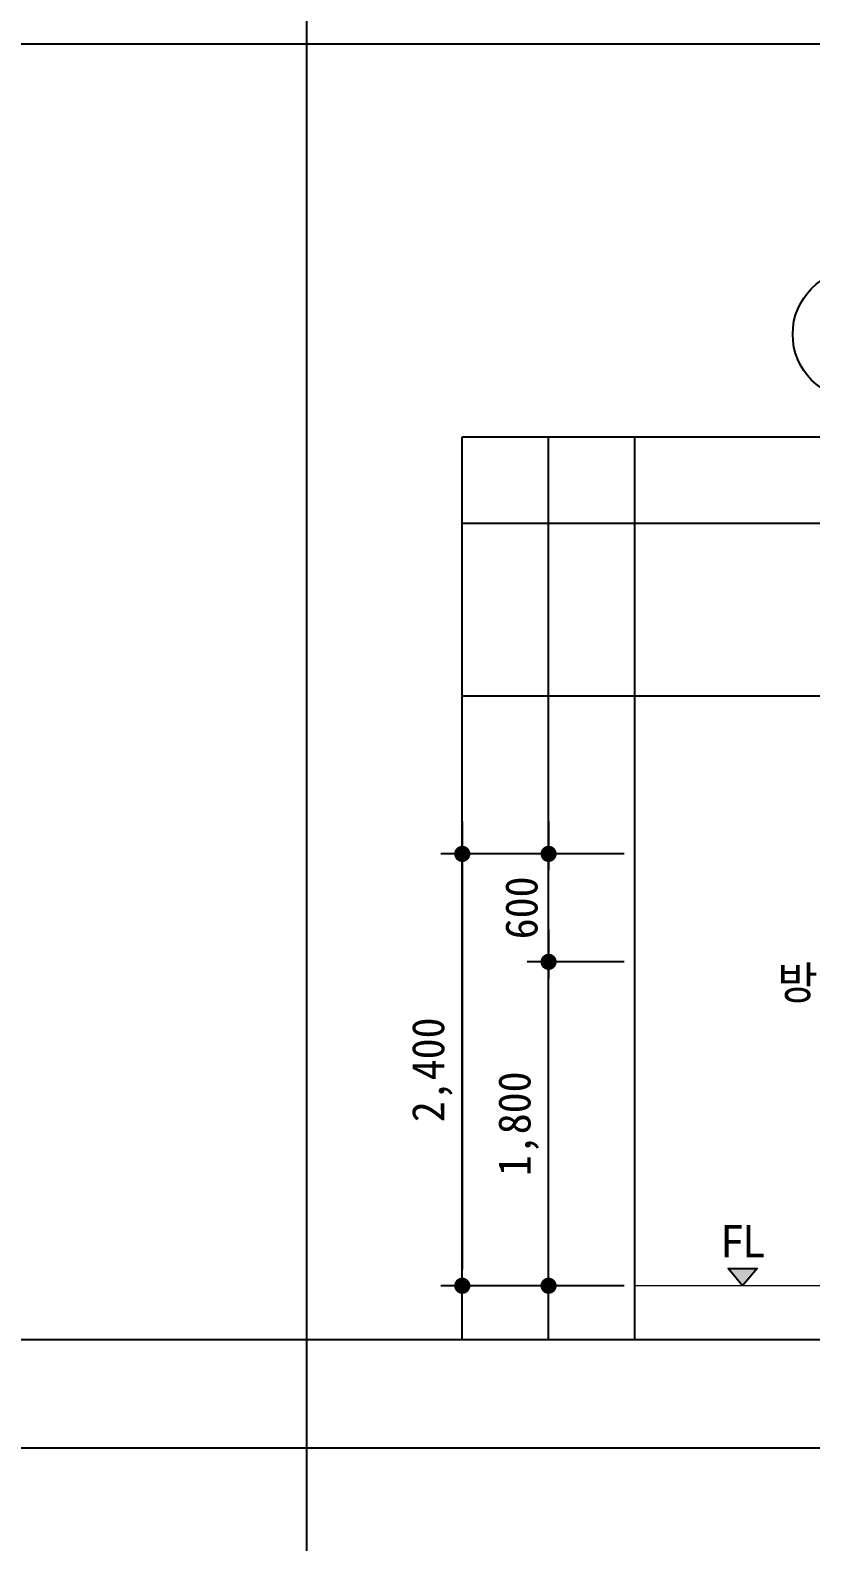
# Model space of a CAD drawing. Header units: millimetres. Extents: x -423835 to -174325, y -1379898 to -1311126.
# Drawn here: x -291749 to -287407, y -1371655 to -1363255 of the extents above; entities that cross this region are included whole.
import ezdxf
from ezdxf.enums import TextEntityAlignment as Align

# ---------------------------------------------------------------- set-up
doc = ezdxf.new("R2010")
doc.units = ezdxf.units.MM
doc.header["$LTSCALE"] = 100
doc.header["$MEASUREMENT"] = 0
doc.header["$PDSIZE"] = -10
doc.layers.get('0').update_dxf_attribs({"linetype": 'CONTINUOUS'})
doc.layers.get('Defpoints').update_dxf_attribs({"color": 153, "linetype": 'CONTINUOUS'})
for name, color, linetype, lineweight in [('A-AXIS-BUBL', 7, 'CONTINUOUS', 25), ('A-MKXS-TEXT1', 3, 'CONTINUOUS', 25), ('A-XXXX-FIN2', 6, 'CONTINUOUS', 20), ('A-XXXX-SYMB', 7, 'CONTINUOUS', 25)]:
    doc.layers.add(name, color=color, linetype=linetype, lineweight=lineweight)
doc.layers.add('A-DIMS', color=7, linetype='CONTINUOUS')
doc.layers.add('AA-TEX-3', color=3, linetype='CONTINUOUS')
doc.styles.add('HY울릉도L', font='')
doc.styles.add('돋움체', font='')
doc.styles.add('맑은고딕', font='malgun.ttf')
doc.styles.get('HY울릉도L').set_extended_font_data('HYwulM')
doc.styles.get('돋움체').set_extended_font_data('DotumChe')
doc.dimstyles.new('CDIM', dxfattribs={"dimtxt": 3, "dimasz": 1.5, "dimexe": 2, "dimexo": 1, "dimgap": 1, "dimtad": 1, "dimdec": 0, "dimrnd": 0.5, "dimzin": 0, "dimdsep": 32, "dimlunit": 6, "dimtxsty": 'HY울릉도L', "dimblk1": '_CIDOT', "dimblk2": '_CIDOT', "dimsah": 1, "dimcen": 5.5, "dimclrd": 2, "dimclre": 2, "dimclrt": 7, "dimadec": 0, "dimazin": 0, "dimtfac": 1, "dimtdec": 0, "dimtix": 1, "dimtmove": 2, "dimatfit": 1, "dimldrblk": '_CIDOT', "dimfxl": 1, "dimtolj": 1, "dimtzin": 0, "dimlwd": -1, "dimarcsym": 0})

# ---------------------------------------------------------------- blocks, each defined once
blk = doc.blocks.new('_CIDOT')
at = {"color": 0, "linetype": 'ByBlock'}
blk.add_line((2, 0), (-1, 0), dxfattribs=at)
at = {"color": 0, "linetype": 'ByBlock', "const_width": 0.5}
blk.add_lwpolyline([(-0.25, 0, 1), (0.25, 0, 1)], format="xyb", close=True, dxfattribs=at)
blk = doc.blocks.new('*D681')
at = {"layer": 'A-DIMS', "lineweight": -2, "transparency": 16777216}
for p, q in [((-288445.4, -1367832.1), (-289465.4, -1367832.1)), ((-288445.4, -1370232.1), (-289465.4, -1370232.1))]:
    blk.add_line(p, q, dxfattribs=at)
at = {"layer": 'A-DIMS', "transparency": 16777216}
blk.add_line((-289345.4, -1367922.1), (-289345.4, -1370142.1), dxfattribs=at)
at = {"layer": 'Defpoints', "color": 0, "transparency": 16777216}
for p in [(-288385.4, -1367832.1), (-289345.4, -1370232.1), (-288385.4, -1370232.1)]:
    blk.add_point(p, dxfattribs=at)
at = {"layer": 'A-DIMS', "transparency": 16777216, "xscale": 90, "yscale": 90, "zscale": 90}
for p, rotation in [((-289345.4, -1367832.1), 90), ((-289345.4, -1370232.1), 270)]:
    blk.add_blockref('_CIDOT', p, dxfattribs=dict(at, rotation=rotation))
at = {"layer": 'A-DIMS', "color": 3, "transparency": 16777216, "insert": (-289512.6, -1369032.1), "char_height": 180, "attachment_point": 5, "rotation": 90, "style": '돋움체'}
blk.add_mtext('\\A1;2,400', dxfattribs=at)
blk = doc.blocks.new('*D682')
at = {"layer": 'A-DIMS', "lineweight": -2, "transparency": 16777216}
for p, q in [((-288445.4, -1368432.1), (-288985.4, -1368432.1)), ((-288445.4, -1370232.1), (-288985.4, -1370232.1))]:
    blk.add_line(p, q, dxfattribs=at)
at = {"layer": 'A-DIMS', "transparency": 16777216}
blk.add_line((-288865.4, -1370142.1), (-288865.4, -1368522.1), dxfattribs=at)
at = {"layer": 'Defpoints', "color": 0, "transparency": 16777216}
for p in [(-288865.4, -1368432.1), (-288385.4, -1368432.1), (-288385.4, -1370232.1)]:
    blk.add_point(p, dxfattribs=at)
at = {"layer": 'A-DIMS', "transparency": 16777216, "xscale": 90, "yscale": 90, "zscale": 90}
for p, rotation in [((-288865.4, -1368432.1), 90), ((-288865.4, -1370232.1), 270)]:
    blk.add_blockref('_CIDOT', p, dxfattribs=dict(at, rotation=rotation))
at = {"layer": 'A-DIMS', "color": 3, "transparency": 16777216, "insert": (-289032.6, -1369332.1), "char_height": 180, "attachment_point": 5, "rotation": 90, "style": '돋움체'}
blk.add_mtext('\\A1;1,800', dxfattribs=at)
blk = doc.blocks.new('*D683')
at = {"layer": 'A-DIMS', "lineweight": -2, "transparency": 16777216}
for p, q in [((-288445.4, -1367832.1), (-288985.4, -1367832.1)), ((-288445.4, -1368432.1), (-288985.4, -1368432.1))]:
    blk.add_line(p, q, dxfattribs=at)
at = {"layer": 'A-DIMS', "transparency": 16777216}
blk.add_line((-288865.4, -1368342.1), (-288865.4, -1367922.1), dxfattribs=at)
at = {"layer": 'Defpoints', "color": 0, "transparency": 16777216}
for p in [(-288865.4, -1367832.1), (-288385.4, -1367832.1), (-288385.4, -1368432.1)]:
    blk.add_point(p, dxfattribs=at)
at = {"layer": 'A-DIMS', "transparency": 16777216, "xscale": 90, "yscale": 90, "zscale": 90}
for p, rotation in [((-288865.4, -1367832.1), 90), ((-288865.4, -1368432.1), 270)]:
    blk.add_blockref('_CIDOT', p, dxfattribs=dict(at, rotation=rotation))
at = {"layer": 'A-DIMS', "color": 3, "transparency": 16777216, "insert": (-289015.5, -1368132.1), "char_height": 180, "attachment_point": 5, "rotation": 90, "style": '돋움체'}
blk.add_mtext('\\A1;600', dxfattribs=at)

msp = doc.modelspace()

# ---------------------------------------------------------------- hatches: boundary and pattern name
at = {"layer": 'A-XXXX-SYMB'}
msp.add_hatch(color=256, dxfattribs=at).paths.add_polyline_path([(-287785.9, -1370232.1), (-287866.4, -1370136.1), (-287705.3, -1370136.1)])

# ---------------------------------------------------------------- linework, layer by layer
at = {"color": 3, "ltscale": 2}
for p, q in [((-290211.7, -1346766.1), (-290211.7, -1379898.1)), ((-278950.4, -1363332.1), (-323035.4, -1363332.1)), ((-300992.9, -1371132.1), (-278950.4, -1371132.1))]:
    msp.add_line(p, q, dxfattribs=at)
at = {"layer": 'A-AXIS-BUBL', "ltscale": 0.2}
msp.add_circle((-287147.7, -1364944.3), 360, dxfattribs=at)
at = {"layer": 'A-XXXX-FIN2'}
for p, q in [((-281685.4, -1370232.1), (-288385.4, -1370232.1)), ((-281685.4, -1370532.1), (-288385.4, -1370532.1))]:
    msp.add_line(p, q, dxfattribs=at)
at = {"layer": 'A-XXXX-SYMB'}
msp.add_lwpolyline([(-287785.9, -1370232.1), (-287866.4, -1370136.1), (-287705.3, -1370136.1), (-287785.9, -1370232.1)], dxfattribs=at)
at = {"layer": 'Defpoints'}
for p, q in [((-289345.4, -1370532.1), (-289345.4, -1365514.3)), ((-289345.4, -1365514.3), (-280930.4, -1365514.3)), ((-288865.4, -1370532.1), (-288865.4, -1365514.3)), ((-288385.4, -1370532.1), (-288385.4, -1365514.3)), ((-289345.4, -1365994.3), (-280930.4, -1365994.3)), ((-289345.4, -1366954.3), (-280930.4, -1366954.3)), ((-279430.4, -1370532.1), (-300992.9, -1370532.1))]:
    msp.add_line(p, q, dxfattribs=at)

# ---------------------------------------------------------------- texts
at = {"layer": 'A-MKXS-TEXT1', "style": '맑은고딕'}
msp.add_text('FL', height=180, dxfattribs=at).set_placement((-287785.9, -1370074.2), align=Align.CENTER)
at = {"layer": 'AA-TEX-3', "style": '돋움체'}
msp.add_text('방습거울', height=180, dxfattribs=at).set_placement((-286690.4, -1368548.6), align=Align.MIDDLE_RIGHT)

# ---------------------------------------------------------------- dimensions: what is measured, and where the dimension line sits
at = {"layer": 'A-DIMS'}
for base, p1, p2, picture, middle in [((-289345.4, -1370232.1), (-288385.4, -1367832.1), (-288385.4, -1370232.1), '*D681', (-289512.6, -1369032.1)), ((-288865.4, -1367832.1), (-288385.4, -1368432.1), (-288385.4, -1367832.1), '*D683', (-289015.5, -1368132.1)), ((-288865.4, -1368432.1), (-288385.4, -1370232.1), (-288385.4, -1368432.1), '*D682', (-289032.6, -1369332.1))]:
    dim = msp.add_linear_dim(base=base, p1=p1, p2=p2, angle=90, dimstyle='CDIM', override={"dimscale": 60, "dimtxsty": '돋움체', "dimclrd": 256, "dimclre": 256, "dimclrt": 3}, dxfattribs=at)
    dim.commit()
    dim.dimension.update_dxf_attribs({"geometry": picture, "text_midpoint": middle})

doc.saveas('drawing.dxf')
